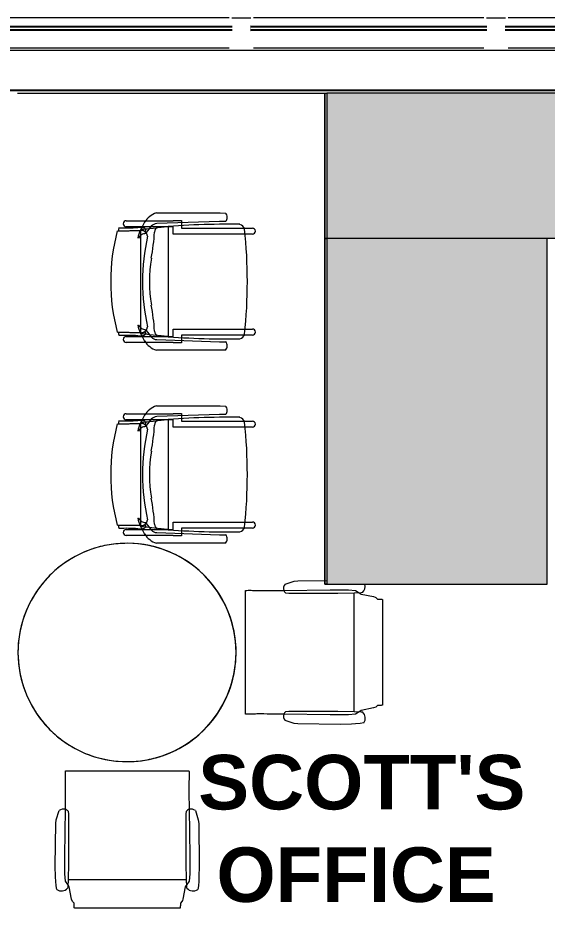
# Model space of a CAD drawing. Header units: inches. Extents: x -1221 to 179, y -822 to 880.
# Drawn here: x -28 to 59.4, y 339.9 to 486.7 of the extents above; entities that cross this region are included whole.
import ezdxf
from ezdxf.xclip import XClip

# ---------------------------------------------------------------- set-up
doc = ezdxf.new("R2010")
doc.units = ezdxf.units.IN
doc.header["$MEASUREMENT"] = 0
doc.header["$XCLIPFRAME"] = 2
doc.linetypes.add('L1$0$2DASHES', pattern=[163.199999, 71.999999, -24, 9.6, -24, 9.6, -24])
doc.layers.add('L1$0$A-Anno-Revs-FinF', color=181, linetype='Continuous')
doc.layers.add('L1$0$GLZ_GLAZING', color=7, linetype='Continuous')
for name, color, linetype, lineweight in [('L1$0$ArchiCAD Windows_Pen_No__4', 4, 'Continuous', 9), ('X1$0$18_0109_REV_dwg _7_', 8, 'Continuous', 9), ('X1$0$A-AREA-IDEN', 2, 'Continuous', 9), ('X1$0$A-DETL', 90, 'Continuous', 9), ('X1$0$A-DETL-GENF', 92, 'Continuous', 9), ('X1$0$A-WALL', 113, 'Continuous', 9), ('X1$0$I-FURN', 30, 'Continuous', 9)]:
    doc.layers.add(name, color=color, linetype=linetype, lineweight=lineweight)
doc.styles.add('X1$0$Swis721 Lt BT_B', font='', dxfattribs={"height": 9})
doc.styles.get('X1$0$Swis721 Lt BT_B').set_extended_font_data('Swis721 Lt BT', bold=True)

# ---------------------------------------------------------------- blocks, each defined once
blk = doc.blocks.new('L1$0$window-fixed')
at = {"layer": 'L1$0$ArchiCAD Windows_Pen_No__4', "linetype": 'L1$0$2DASHES'}
for p, q in [((-6723.6, 3788.31), (-6761.1, 3788.31)), ((-6681.6, 3788.31), (-6719.6, 3788.31)), ((-6640.1, 3788.31), (-6677.6, 3788.31)), ((-6723.6, 3783.31), (-6761.1, 3783.31)), ((-6681.6, 3783.31), (-6719.6, 3783.31)), ((-6640.09, 3783.31), (-6677.6, 3783.31))]:
    blk.add_line(p, q, dxfattribs=at)
at = {"layer": 'L1$0$ArchiCAD Windows_Pen_No__4', "linetype": 'Continuous'}
for p, q in [((-6723.17, 3788.31), (-6721.6, 3788.31)), ((-6721.6, 3788.31), (-6720.02, 3788.31)), ((-6681.17, 3788.31), (-6679.6, 3788.31)), ((-6679.6, 3788.31), (-6678.02, 3788.31))]:
    blk.add_line(p, q, dxfattribs=at)
at = {"layer": 'L1$0$GLZ_GLAZING', "color": 30, "linetype": 'Continuous'}
for p, q in [((-6723.1, 3786.81), (-6761.6, 3786.81)), ((-6761.6, 3786.32), (-6723.1, 3786.31)), ((-6681.1, 3786.81), (-6720.1, 3786.81)), ((-6720.1, 3786.32), (-6681.1, 3786.31)), ((-6639.59, 3786.81), (-6678.1, 3786.81)), ((-6678.1, 3786.32), (-6639.6, 3786.31))]:
    blk.add_line(p, q, dxfattribs=at)
at = {"layer": 'L1$0$GLZ_GLAZING', "color": 30, "linetype": 'Continuous', "const_width": 0.00174}
for points in [[(-6763.6, 3783.31), (-6761.1, 3783.31), (-6761.1, 3786.06), (-6761.6, 3786.06), (-6761.6, 3787.06), (-6761.1, 3787.06), (-6761.1, 3788.31), (-6763.6, 3788.31), (-6763.6, 3787.06), (-6763.6, 3787.06), (-6763.6, 3786.06), (-6763.6, 3786.06)], [(-6719.6, 3783.31), (-6723.6, 3783.31), (-6723.6, 3786.06), (-6723.1, 3786.06), (-6723.1, 3787.06), (-6723.6, 3787.06), (-6723.6, 3788.31), (-6719.6, 3788.31), (-6719.6, 3787.06), (-6720.1, 3787.06), (-6720.1, 3786.06), (-6719.6, 3786.06)], [(-6677.6, 3783.31), (-6681.6, 3783.31), (-6681.6, 3786.06), (-6681.1, 3786.06), (-6681.1, 3787.06), (-6681.6, 3787.06), (-6681.6, 3788.31), (-6677.6, 3788.31), (-6677.6, 3787.06), (-6678.1, 3787.06), (-6678.1, 3786.06), (-6677.6, 3786.06)], [(-6723.1, 3786.06), (-6723.1, 3787.06), (-6761.6, 3787.06), (-6761.6, 3786.07), (-6723.1, 3786.06)], [(-6681.1, 3786.06), (-6681.1, 3787.06), (-6720.1, 3787.06), (-6720.1, 3786.07), (-6681.59, 3786.06)], [(-6639.59, 3786.06), (-6639.59, 3787.06), (-6678.1, 3787.06), (-6678.1, 3786.07), (-6639.59, 3786.06)]]:
    blk.add_lwpolyline(points, close=True, dxfattribs=at)
blk.add_lwpolyline([(-6637.6, 3783.31), (-6637.6, 3788.31), (-6640.1, 3788.31), (-6640.09, 3787.06), (-6639.59, 3787.06), (-6639.59, 3786.06), (-6640.09, 3786.06), (-6640.09, 3783.31), (-6637.6, 3783.31)], dxfattribs=at)
blk = doc.blocks.new('L1')
at = {"layer": 'L1$0$A-Anno-Revs-FinF'}
blk.add_line((-6240.69, 3397.32), (-6411.69, 3397.32), dxfattribs=at)
blk.add_blockref('L1$0$window-fixed', (363.91, -378.99), dxfattribs=at)
blk = doc.blocks.new('X1$0$F-Haworth_Chair_X99-Seminar - X99 Seminar Chair with Glides-V35-FIRST FLOOR POWER _ SIGNAL')
at = {"layer": 'X1$0$I-FURN'}
for p, q in [((-8.82, 9.44), (-8.82, 10.78)), ((-7.83, 10.78), (-7.83, 9.57)), ((7.83, 9.57), (7.83, 10.78)), ((8.82, 10.78), (8.82, 9.44)), ((-8.82, -0.89), (-8.82, 9.44)), ((-7.83, 9.57), (-7.83, -2.27)), ((7.83, -2.27), (7.83, 9.57)), ((8.82, 9.44), (8.82, -0.89)), ((-11.32, 5.48), (-11.3, 6.32)), ((-9.92, 6.36), (-9.92, 5.36)), ((9.92, 5.36), (9.92, 6.36)), ((11.3, 6.32), (11.32, 5.48)), ((-11.32, -5.06), (-11.32, 5.48)), ((-9.92, 5.36), (-9.57, -4.97)), ((9.57, -4.97), (9.92, 5.36)), ((11.32, 5.48), (11.32, -5.06)), ((-10.07, -0.89), (-9.71, -0.89)), ((-10.07, -2.27), (-10.07, -0.89)), ((-9.71, -0.89), (-9.2, -0.89)), ((-9.2, -0.89), (-8.82, -0.89)), ((8.82, -0.89), (9.2, -0.89)), ((9.2, -0.89), (9.71, -0.89)), ((9.71, -0.89), (10.07, -0.89)), ((10.07, -0.89), (10.07, -2.27)), ((-10.04, -2.27), (-10.07, -2.27)), ((-10.04, -4.99), (-10.04, -2.27)), ((-9.04, -2.27), (-9.04, -3.12)), ((-7.83, -2.27), (-9.04, -2.27)), ((9.04, -2.27), (7.83, -2.27)), ((9.04, -3.12), (9.04, -2.27)), ((10.04, -2.27), (10.04, -4.99)), ((10.07, -2.27), (10.04, -2.27)), ((-9.07, -3.12), (9.07, -3.12)), ((-9.07, -3.2), (-9.07, -3.12)), ((-8.9, -4.8), (-9.07, -3.2)), ((-9.04, -3.12), (-9.04, -3.43)), ((-9.04, -3.43), (-9.04, -3.62)), ((-9.04, -3.62), (-9.04, -5.99)), ((9.07, -3.2), (8.9, -4.8)), ((9.04, -3.43), (9.04, -3.12)), ((9.04, -3.62), (9.04, -3.43)), ((9.04, -5.99), (9.04, -3.62)), ((9.07, -3.12), (9.07, -3.2)), ((-10.04, -6.81), (-10.04, -5)), ((-8.88, -4.99), (-8.89, -4.91)), ((-8.75, -6.22), (-8.88, -4.99)), ((8.88, -4.99), (8.75, -6.22)), ((8.89, -4.91), (8.88, -4.99)), ((10.04, -5), (10.04, -6.81)), ((-10.04, -10.02), (-10.04, -6.81)), ((-9.13, -5.92), (-8.07, -6.77)), ((-9.04, -5.99), (-9.04, -7.4)), ((-8.68, -6.87), (-8.75, -6.22)), ((-8.64, -7.21), (-8.68, -6.87)), ((-8.62, -7.42), (-8.64, -7.24)), ((-8.61, -6.81), (-8.23, -6.95)), ((-8.03, -6.81), (-7.95, -6.87)), ((7.95, -6.87), (8.03, -6.81)), ((8.07, -6.77), (9.13, -5.92)), ((8.23, -6.95), (8.61, -6.81)), ((8.64, -7.24), (8.62, -7.42)), ((8.68, -6.87), (8.64, -7.21)), ((8.75, -6.22), (8.68, -6.87)), ((9.04, -7.4), (9.04, -5.99)), ((10.04, -6.81), (10.04, -10.02)), ((-9.04, -7.4), (-9.04, -10.02)), ((-8.6, -7.6), (-8.62, -7.43)), ((-8.49, -7.6), (-8.56, -7.6)), ((-8.42, -7.57), (-8.34, -11.37)), ((-8.34, -11.52), (-8.42, -7.57)), ((-7.65, -7.6), (-8.4, -7.6)), ((7.65, -7.6), (-7.65, -7.6)), ((-7.18, -7.99), (-7.21, -8.13)), ((7.21, -8.13), (7.18, -7.99)), ((8.4, -7.6), (7.65, -7.6)), ((8.34, -11.37), (8.42, -7.57)), ((8.42, -7.57), (8.34, -11.52)), ((8.56, -7.6), (8.49, -7.6)), ((8.62, -7.43), (8.6, -7.6)), ((9.04, -10.02), (9.04, -7.4))]:
    blk.add_line(p, q, dxfattribs=at)
for centre, radius, start, end in [((-8.32, 10.78), 0.495, 0, 180), ((8.32, 10.78), 0.495, 0, 180), ((-8.21, 8.28), 1.31, 110.0433, 159.9567), ((0, -75.01), 84.96, 84.1475, 95.8525), ((8.21, 8.28), 1.31, 20.0433, 69.9567), ((144.06, 7.32), 153.52, 179.4749, 184.5213), ((-144.06, 7.32), 153.52, 355.4787, 0.5251), ((-10.58, 5.68), 0.956, 45.8901, 138.1099), ((10.58, 5.68), 0.956, 41.8901, 134.1099), ((-7.87, -3.92), 3.63, 198.1789, 238.0478), ((-8.18, -4.9), 1.39, 182.8013, 227.1078), ((-8.24, -4.59), 0.763, 194.2338, 275.7662), ((-11.32, -48.08), 42.84, 79.9767, 85.7699), ((11.32, -48.08), 42.84, 94.2301, 100.0233), ((8.24, -4.59), 0.763, 264.2338, 345.7662), ((8.18, -4.9), 1.39, 312.8922, 357.1987), ((7.87, -3.92), 3.63, 301.9522, 341.8211), ((-4.71, 1.15), 9.61, 238.0478, 243.9964), ((-5.2, -7.86), 3.74, 170.0936, 184.0143), ((-8.28, -7.33), 0.613, 122.5427, 170.0936), ((-7.37, -7.55), 1.05, 95.9554, 181.1786), ((-7.37, -7.55), 1.05, 145.2002, 181.1786), ((-6.55, -6.76), 1.38, 185.0878, 212.4248), ((0, 26.49), 33.83, 257.2285, 282.7715), ((0, 15.97), 22.19, 259.9767, 280.0233), ((7.37, -7.55), 1.05, 358.8214, 84.0446), ((6.55, -6.76), 1.38, 327.5752, 354.9122), ((7.37, -7.55), 1.05, 358.8214, 34.7998), ((8.28, -7.33), 0.613, 9.9064, 57.4573), ((5.2, -7.86), 3.74, 355.9857, 9.9064), ((4.71, 1.15), 9.61, 296.0036, 301.9522), ((-36.06, -10.03), 27.2, 357.4882, 4.0143), ((-4.71, 1.15), 9.61, 243.9964, 246.4906), ((-4.71, 1.15), 9.61, 246.6393, 247.073), ((-4.71, 1.15), 9.61, 247.2631, 254.9334), ((-6.55, -6.76), 1.38, 214.0187, 242.9497), ((6.55, -6.76), 1.38, 297.0503, 325.9813), ((4.71, 1.15), 9.61, 285.0666, 292.7369), ((4.71, 1.15), 9.61, 292.927, 293.3607), ((4.71, 1.15), 9.61, 293.5094, 296.0036), ((36.06, -10.03), 27.2, 175.9857, 182.5118), ((-9.54, -10.02), 0.498, 180, 0), ((9.54, -10.02), 0.498, 180, 0), ((0, 20.73), 33.17, 254.4478, 255.4234), ((0, 20.29), 32.89, 255.304, 284.6925), ((0, 20.73), 33.17, 284.5766, 285.5522)]:
    blk.add_arc(centre, radius, start, end, dxfattribs=at)
blk = doc.blocks.new('X1$0$F-Haworth_Chair_X99-Seminar - X99 Seminar Chair with Glides-V36-FIRST FLOOR POWER _ SIGNAL')
at = {"layer": 'X1$0$I-FURN'}
for p, q in [((-8.82, 9.44), (-8.82, 10.78)), ((-7.83, 10.78), (-7.83, 9.57)), ((7.83, 9.57), (7.83, 10.78)), ((8.82, 10.78), (8.82, 9.44)), ((-8.82, -0.89), (-8.82, 9.44)), ((-7.83, 9.57), (-7.83, -2.27)), ((7.83, -2.27), (7.83, 9.57)), ((8.82, 9.44), (8.82, -0.89)), ((-11.32, 5.48), (-11.3, 6.32)), ((-9.92, 6.36), (-9.92, 5.36)), ((9.92, 5.36), (9.92, 6.36)), ((11.3, 6.32), (11.32, 5.48)), ((-11.32, -5.06), (-11.32, 5.48)), ((-9.92, 5.36), (-9.57, -4.97)), ((9.57, -4.97), (9.92, 5.36)), ((11.32, 5.48), (11.32, -5.06)), ((-10.07, -0.89), (-9.71, -0.89)), ((-10.07, -2.27), (-10.07, -0.89)), ((-9.71, -0.89), (-9.2, -0.89)), ((-9.2, -0.89), (-8.82, -0.89)), ((8.82, -0.89), (9.2, -0.89)), ((9.2, -0.89), (9.71, -0.89)), ((9.71, -0.89), (10.07, -0.89)), ((10.07, -0.89), (10.07, -2.27)), ((-10.04, -2.27), (-10.07, -2.27)), ((-10.04, -4.99), (-10.04, -2.27)), ((-9.04, -2.27), (-9.04, -3.12)), ((-7.83, -2.27), (-9.04, -2.27)), ((9.04, -2.27), (7.83, -2.27)), ((9.04, -3.12), (9.04, -2.27)), ((10.04, -2.27), (10.04, -4.99)), ((10.07, -2.27), (10.04, -2.27)), ((-9.07, -3.12), (9.07, -3.12)), ((-9.07, -3.2), (-9.07, -3.12)), ((-8.9, -4.8), (-9.07, -3.2)), ((-9.04, -3.12), (-9.04, -3.43)), ((-9.04, -3.43), (-9.04, -3.62)), ((-9.04, -3.62), (-9.04, -5.99)), ((9.07, -3.2), (8.9, -4.8)), ((9.04, -3.43), (9.04, -3.12)), ((9.04, -3.62), (9.04, -3.43)), ((9.04, -5.99), (9.04, -3.62)), ((9.07, -3.12), (9.07, -3.2)), ((-10.04, -6.81), (-10.04, -5)), ((-8.88, -4.99), (-8.89, -4.91)), ((-8.75, -6.22), (-8.88, -4.99)), ((8.88, -4.99), (8.75, -6.22)), ((8.89, -4.91), (8.88, -4.99)), ((10.04, -5), (10.04, -6.81)), ((-10.04, -10.02), (-10.04, -6.81)), ((-9.13, -5.92), (-8.07, -6.77)), ((-9.04, -5.99), (-9.04, -7.4)), ((-8.68, -6.87), (-8.75, -6.22)), ((-8.64, -7.21), (-8.68, -6.87)), ((-8.62, -7.42), (-8.64, -7.24)), ((-8.61, -6.81), (-8.23, -6.95)), ((-8.03, -6.81), (-7.95, -6.87)), ((7.95, -6.87), (8.03, -6.81)), ((8.07, -6.77), (9.13, -5.92)), ((8.23, -6.95), (8.61, -6.81)), ((8.64, -7.24), (8.62, -7.42)), ((8.68, -6.87), (8.64, -7.21)), ((8.75, -6.22), (8.68, -6.87)), ((9.04, -7.4), (9.04, -5.99)), ((10.04, -6.81), (10.04, -10.02)), ((-9.04, -7.4), (-9.04, -10.02)), ((-8.6, -7.6), (-8.62, -7.43)), ((-8.49, -7.6), (-8.56, -7.6)), ((-8.42, -7.57), (-8.34, -11.37)), ((-8.34, -11.52), (-8.42, -7.57)), ((-7.65, -7.6), (-8.4, -7.6)), ((7.65, -7.6), (-7.65, -7.6)), ((-7.18, -7.99), (-7.21, -8.13)), ((7.21, -8.13), (7.18, -7.99)), ((8.4, -7.6), (7.65, -7.6)), ((8.34, -11.37), (8.42, -7.57)), ((8.42, -7.57), (8.34, -11.52)), ((8.56, -7.6), (8.49, -7.6)), ((8.62, -7.43), (8.6, -7.6)), ((9.04, -10.02), (9.04, -7.4))]:
    blk.add_line(p, q, dxfattribs=at)
for centre, radius, start, end in [((-8.32, 10.78), 0.495, 0, 180), ((8.32, 10.78), 0.495, 0, 180), ((-8.21, 8.28), 1.31, 110.0433, 159.9567), ((0, -75.01), 84.96, 84.1475, 95.8525), ((8.21, 8.28), 1.31, 20.0433, 69.9567), ((144.06, 7.32), 153.52, 179.4749, 184.5213), ((-144.06, 7.32), 153.52, 355.4787, 0.5251), ((-10.58, 5.68), 0.956, 45.8901, 138.1099), ((10.58, 5.68), 0.956, 41.8901, 134.1099), ((-7.87, -3.92), 3.63, 198.1789, 238.0478), ((-8.18, -4.9), 1.39, 182.8013, 227.1078), ((-8.24, -4.59), 0.763, 194.2338, 275.7662), ((-11.32, -48.08), 42.84, 79.9767, 85.7699), ((11.32, -48.08), 42.84, 94.2301, 100.0233), ((8.24, -4.59), 0.763, 264.2338, 345.7662), ((8.18, -4.9), 1.39, 312.8922, 357.1987), ((7.87, -3.92), 3.63, 301.9522, 341.8211), ((-4.71, 1.15), 9.61, 238.0478, 243.9964), ((-5.2, -7.86), 3.74, 170.0936, 184.0143), ((-8.28, -7.33), 0.613, 122.5427, 170.0936), ((-7.37, -7.55), 1.05, 95.9554, 181.1786), ((-7.37, -7.55), 1.05, 145.2002, 181.1786), ((-6.55, -6.76), 1.38, 185.0878, 212.4248), ((0, 26.49), 33.83, 257.2285, 282.7715), ((0, 15.97), 22.19, 259.9767, 280.0233), ((7.37, -7.55), 1.05, 358.8214, 84.0446), ((6.55, -6.76), 1.38, 327.5752, 354.9122), ((7.37, -7.55), 1.05, 358.8214, 34.7998), ((8.28, -7.33), 0.613, 9.9064, 57.4573), ((5.2, -7.86), 3.74, 355.9857, 9.9064), ((4.71, 1.15), 9.61, 296.0036, 301.9522), ((-36.06, -10.03), 27.2, 357.4882, 4.0143), ((-4.71, 1.15), 9.61, 243.9964, 246.4906), ((-4.71, 1.15), 9.61, 246.6393, 247.073), ((-4.71, 1.15), 9.61, 247.2631, 254.9334), ((-6.55, -6.76), 1.38, 214.0187, 242.9497), ((6.55, -6.76), 1.38, 297.0503, 325.9813), ((4.71, 1.15), 9.61, 285.0666, 292.7369), ((4.71, 1.15), 9.61, 292.927, 293.3607), ((4.71, 1.15), 9.61, 293.5094, 296.0036), ((36.06, -10.03), 27.2, 175.9857, 182.5118), ((-9.54, -10.02), 0.498, 180, 0), ((9.54, -10.02), 0.498, 180, 0), ((0, 20.73), 33.17, 254.4478, 255.4234), ((0, 20.29), 32.89, 255.304, 284.6925), ((0, 20.73), 33.17, 284.5766, 285.5522)]:
    blk.add_arc(centre, radius, start, end, dxfattribs=at)
blk = doc.blocks.new('X1$0$Walls 6 - Walls 1-5281403-FIRST FLOOR POWER _ SIGNAL')
at = {"layer": 'X1$0$A-WALL'}
for p, q in [((-630.87, 845.31), (-756.87, 845.31)), ((-756.87, 845.31), (-756.87, 844.31)), ((-630.87, 844.31), (-630.87, 845.31)), ((-620.37, 844.31), (-630.87, 844.31)), ((-620.37, 838.31), (-620.37, 844.31)), ((-756.87, 838.31), (-756.56, 838.31)), ((-751.93, 838.31), (-700.92, 838.31))]:
    blk.add_line(p, q, dxfattribs=at)
blk = doc.blocks.new('X1$0$Desk2 - Desk2-5288902-FIRST FLOOR POWER _ SIGNAL')
at = {"layer": 'X1$0$I-FURN'}
for p, q in [((23.03, 450.31), (22.7, 450.31)), ((22.7, 450.31), (22.7, 393.95)), ((22.7, 393.95), (22.7, 450.31)), ((22.7, 450.31), (23.03, 450.31)), ((22.7, 393.95), (22.7, 393.31)), ((22.7, 393.31), (22.7, 393.95)), ((22.7, 393.31), (23.03, 393.31)), ((23.03, 393.31), (22.7, 393.31))]:
    blk.add_line(p, q, dxfattribs=at)
blk = doc.blocks.new('X1$0$Desk1 - Desk1-5289250-FIRST FLOOR POWER _ SIGNAL')
at = {"layer": 'X1$0$I-FURN'}
for p, q in [((22.7, 474.31), (22.7, 450.31)), ((22.7, 450.31), (22.7, 474.31)), ((22.7, 450.31), (23.03, 450.31)), ((23.03, 450.31), (22.7, 450.31)), ((69.25, 450.31), (59.4, 450.31))]:
    blk.add_line(p, q, dxfattribs=at)
blk = doc.blocks.new('X1$0$F - CONF TABLE _ROUND-4 CHAIRS_ - Lam 30Dia Single-Column Base-V53-FIRST FLOOR POWER _ SIGNAL')
at = {"layer": 'X1$0$I-FURN'}
for p, q in [((-26.82, 38.17), (-26.75, 38.31)), ((-26.75, 38.31), (-26.49, 38.57)), ((-26.44, 39.41), (-9.01, 39.41)), ((-8.95, 38.57), (-8.7, 38.31)), ((-8.7, 38.31), (-8.54, 37.93)), ((-27.3, 35.86), (-26.9, 37.93)), ((-26.9, 37.93), (-26.82, 38.17)), ((-8.54, 37.93), (-8.14, 35.86)), ((-27.93, 34.93), (-27.53, 35.53)), ((-27.57, 36.09), (-27.55, 35.86)), ((-27.55, 35.86), (-27.48, 34.7)), ((-27.53, 35.53), (-27.3, 35.86)), ((-8.14, 35.86), (-7.91, 35.53)), ((-7.96, 34.7), (-7.89, 35.86)), ((-7.91, 35.53), (-7.51, 34.93)), ((-7.89, 35.86), (-7.88, 36.09)), ((-6.1, 36.31), (-5.99, 35.7)), ((-5.99, 35.7), (-5.92, 34.93)), ((-28.03, 33.77), (-27.93, 34.93)), ((-28.03, 30.77), (-28.03, 33.77)), ((-27.48, 34.7), (-27.44, 32.02)), ((-7.96, 34.7), (-27.48, 34.7)), ((-8, 32.02), (-7.96, 34.7)), ((-7.51, 34.93), (-7.41, 33.77)), ((-7.41, 33.77), (-7.41, 30.77)), ((-5.92, 34.93), (-5.89, 34.28)), ((-5.89, 34.28), (-5.84, 32.42)), ((-5.84, 32.42), (-5.93, 25.42)), ((-27.44, 32.02), (-27.44, 23.93)), ((-8, 23.93), (-8, 32.02)), ((-29.51, 25.42), (-29.57, 30.21)), ((-27.93, 23.1), (-28.03, 30.77)), ((-7.41, 30.77), (-7.52, 23.1)), ((-29.45, 24.83), (-29.51, 25.42)), ((-5.93, 25.42), (-6, 24.83)), ((-28.96, 23.33), (-29.45, 24.83)), ((-27.44, 23.93), (-27.49, 23.43)), ((-7.95, 23.43), (-8, 23.93)), ((-6, 24.83), (-6.49, 23.33)), ((-7.55, 16.78), (-27.89, 16.78)), ((8.39, 8.52), (9.89, 9.01)), ((9.89, 9.01), (10.49, 9.07)), ((10.49, 9.07), (17.49, 9.17)), ((17.49, 9.17), (19.35, 9.12)), ((19.35, 9.12), (19.99, 9.09)), ((19.99, 9.09), (20.76, 9.02)), ((20.76, 9.02), (21.37, 8.91)), ((1.84, -12.89), (1.84, 7.45)), ((8.17, 7.49), (15.83, 7.6)), ((15.83, 7.6), (18.83, 7.6)), ((18.83, 7.6), (20, 7.49)), ((20, 7.49), (20.59, 7.09)), ((8.99, 7), (8.5, 7.06)), ((17.08, 7), (8.99, 7)), ((19.76, 7.04), (17.08, 7)), ((20.93, 7.11), (19.76, 7.04)), ((19.76, -12.48), (19.76, 7.04)), ((20.59, 7.09), (20.93, 6.86)), ((21.15, 7.13), (20.93, 7.11)), ((20.93, 6.86), (22.99, 6.46)), ((22.99, 6.46), (23.23, 6.38)), ((23.23, 6.38), (23.37, 6.31)), ((23.37, 6.31), (23.63, 6.05)), ((24.48, 6), (24.48, -11.43)), ((23.37, -11.74), (22.99, -11.89)), ((23.63, -11.49), (23.37, -11.74)), ((15.83, -13.03), (8.17, -12.92)), ((8.5, -12.49), (8.99, -12.43)), ((8.99, -12.43), (17.08, -12.43)), ((18.83, -13.03), (15.83, -13.03)), ((17.08, -12.43), (19.76, -12.48)), ((20, -12.93), (18.83, -13.03)), ((19.76, -12.48), (20.93, -12.54)), ((20.59, -12.52), (20, -12.93)), ((20.93, -12.29), (20.59, -12.52)), ((22.99, -11.89), (20.93, -12.29)), ((20.93, -12.54), (21.15, -12.56)), ((9.89, -14.44), (8.39, -13.95)), ((10.49, -14.5), (9.89, -14.44)), ((17.49, -14.6), (10.49, -14.5)), ((19.35, -14.55), (17.49, -14.6)), ((19.99, -14.52), (19.35, -14.55)), ((20.76, -14.45), (19.99, -14.52)), ((21.37, -14.34), (20.76, -14.45))]:
    blk.add_line(p, q, dxfattribs=at)
for centre, radius, start, end in [((-28.58, 35.24), 1.32, 40.065, 105.3642), ((-6.87, 35.24), 1.32, 54.065, 139.935), ((-28.24, 24.18), 1.12, 229.743, 286.0891), ((-28.15, 23.85), 0.781, 286.8466, 327.6782), ((-7.29, 23.85), 0.781, 212.3218, 253.1534), ((-7.21, 24.18), 1.12, 253.9109, 310.257), ((-17.69, -2.75), 18, 0, 180), ((-17.69, -2.75), 18, 360, 180), ((-17.69, -2.75), 18, 85.2632, 113.6842), ((-17.69, -2.75), 18, 75.7895, 85.2632), ((-17.69, -2.75), 18, 66.3158, 75.7895), ((-17.69, -2.75), 18, 113.6842, 132.6316), ((-17.69, -2.75), 18, 18.9474, 66.3158), ((-17.69, -2.75), 18, 132.6316, 180), ((20.31, 8.14), 1.32, 310.065, 35.935), ((9.24, 7.8), 1.12, 139.743, 196.0891), ((8.91, 7.72), 0.781, 196.8466, 237.6782), ((-17.69, -2.75), 18, 9.4737, 18.9474), ((-17.69, -2.75), 18, 0, 9.4737), ((-17.69, -2.75), 18, 180, 0), ((-17.69, -2.75), 18, 180, 360), ((-17.69, -2.75), 18, 180, 189.4737), ((-17.69, -2.75), 18, 341.0526, 0), ((-17.69, -2.75), 18, 189.4737, 198.9474), ((-17.69, -2.75), 18, 198.9474, 217.8947), ((-17.69, -2.75), 18, 331.5789, 341.0526), ((-17.69, -2.75), 18, 322.1053, 331.5789), ((9.24, -13.23), 1.12, 163.9109, 220.257), ((8.91, -13.15), 0.781, 122.3218, 163.1534), ((20.31, -13.57), 1.32, 324.065, 49.935), ((-17.69, -2.75), 18, 217.8947, 227.3684), ((-17.69, -2.75), 18, 312.6316, 322.1053), ((-17.69, -2.75), 18, 227.3684, 255.7895), ((-17.69, -2.75), 18, 303.1579, 312.6316), ((-17.69, -2.75), 18, 293.6842, 303.1579), ((-17.69, -2.75), 18, 255.7895, 293.6842)]:
    blk.add_arc(centre, radius, start, end, dxfattribs=at)
for points, knots in [([(-26.49, 38.57), (-26.49, 38.62), (-26.49, 38.76), (-26.48, 38.94), (-26.48, 39.09), (-26.47, 39.19), (-26.46, 39.28), (-26.45, 39.34), (-26.45, 39.39), (-26.44, 39.41), (-26.44, 39.41)], [-1, -1, -1, -1, -0.888889, -0.666667, -0.555556, -0.444444, -0.333333, -0.222222, -0.111111, 0, 0, 0, 0]), ([(-9.01, 39.41), (-9, 39.41), (-9, 39.39), (-8.99, 39.34), (-8.98, 39.25), (-8.96, 39.03), (-8.95, 38.76), (-8.95, 38.57)], [-1, -1, -1, -1, -0.888889, -0.777778, -0.666667, -0.444444, 0, 0, 0, 0]), ([(-27.89, 16.78), (-27.9, 16.78), (-27.92, 16.85), (-27.94, 17.15), (-27.94, 17.48), (-27.94, 17.64), (-27.94, 17.72)], [-1, -1, -1, -1, -0.727273, -0.363636, -0.181818, 0, 0, 0, 0]), ([(-7.51, 17.72), (-7.51, 17.6), (-7.5, 17.39), (-7.51, 17.16), (-7.52, 17.02), (-7.52, 16.94), (-7.53, 16.87), (-7.54, 16.81), (-7.54, 16.78), (-7.55, 16.78), (-7.55, 16.78)], [-1, -1, -1, -1, -0.727273, -0.545455, -0.454545, -0.363636, -0.272727, -0.181818, -0.090909, 0, 0, 0, 0]), ([(1.84, 7.45), (1.84, 7.46), (1.91, 7.48), (2.21, 7.5), (2.54, 7.5), (2.7, 7.5), (2.78, 7.5)], [-1, -1, -1, -1, -0.727273, -0.363636, -0.181818, 0, 0, 0, 0]), ([(23.63, 6.05), (23.68, 6.05), (23.82, 6.05), (24, 6.05), (24.15, 6.04), (24.25, 6.03), (24.34, 6.03), (24.41, 6.02), (24.45, 6.01), (24.47, 6), (24.48, 6)], [-1, -1, -1, -1, -0.888889, -0.666667, -0.555556, -0.444444, -0.333333, -0.222222, -0.111111, 0, 0, 0, 0]), ([(24.48, -11.43), (24.47, -11.43), (24.45, -11.44), (24.41, -11.45), (24.32, -11.46), (24.1, -11.48), (23.82, -11.48), (23.63, -11.49)], [-1, -1, -1, -1, -0.888889, -0.777778, -0.666667, -0.444444, 0, 0, 0, 0]), ([(2.78, -12.93), (2.66, -12.93), (2.45, -12.93), (2.22, -12.93), (2.08, -12.92), (2, -12.92), (1.93, -12.91), (1.88, -12.9), (1.84, -12.89), (1.84, -12.89), (1.84, -12.89)], [-1, -1, -1, -1, -0.727273, -0.545455, -0.454545, -0.363636, -0.272727, -0.181818, -0.090909, 0, 0, 0, 0])]:
    blk.add_open_spline(points, degree=3, knots=knots, dxfattribs=at)
for points in [[(-27.89, 18.69), (-27.89, 19.43), (-27.9, 20.91), (-27.92, 22.37), (-27.93, 23.1)], [(-7.52, 23.1), (-7.53, 22.37), (-7.54, 20.91), (-7.55, 19.43), (-7.56, 18.69)], [(-27.94, 17.72), (-27.93, 17.88), (-27.91, 18.21), (-27.9, 18.53), (-27.89, 18.69)], [(-7.56, 18.69), (-7.55, 18.53), (-7.53, 18.21), (-7.52, 17.88), (-7.51, 17.72)], [(2.78, 7.5), (2.94, 7.49), (3.27, 7.48), (3.59, 7.46), (3.75, 7.45)], [(3.75, 7.45), (4.49, 7.45), (5.97, 7.46), (7.44, 7.48), (8.17, 7.49)], [(3.75, -12.88), (3.59, -12.89), (3.27, -12.91), (2.94, -12.92), (2.78, -12.93)], [(8.17, -12.92), (7.44, -12.91), (5.97, -12.9), (4.49, -12.89), (3.75, -12.88)]]:
    blk.add_open_spline(points, degree=3, dxfattribs=at)
blk = doc.blocks.new('X1')
at = {"layer": 'X1$0$A-DETL-GENF'}
for points in [[(91.12, 450.31), (107.03, 450.31), (107.03, 474.31), (23.03, 474.31), (23.03, 450.31), (69.25, 450.31)], [(28.25, 393.31), (59.4, 393.31), (59.4, 450.31), (23.03, 450.31), (23.03, 393.31), (27.75, 393.31)]]:
    blk.add_hatch(color=7, dxfattribs=at).paths.add_polyline_path(points, flags=0)
at = {"layer": 'X1$0$A-DETL', "lineweight": 13}
for p, q in [((107.03, 474.31), (23.03, 474.31)), ((23.03, 474.31), (23.03, 450.31)), ((59.4, 450.31), (23.03, 450.31)), ((23.03, 450.31), (23.03, 393.31)), ((59.4, 393.31), (59.4, 450.31)), ((23.03, 393.31), (59.4, 393.31))]:
    blk.add_line(p, q, dxfattribs=at)
at = {"layer": 'X1$0$18_0109_REV_dwg _7_'}
ref = blk.add_blockref('L1', (6366.63, -2922.6), dxfattribs=at)
XClip(ref).set_block_clipping_path([(-7587.3890141857, 2122.8758432012), (-6188.1189173454, 3796.6416784023)])
at = {"layer": 'X1$0$A-WALL'}
blk.add_blockref('X1$0$Walls 6 - Walls 1-5281403-FIRST FLOOR POWER _ SIGNAL', (723.94, -364), dxfattribs=at)
at = {"layer": 'X1$0$I-FURN'}
for name in ['X1$0$Desk1 - Desk1-5289250-FIRST FLOOR POWER _ SIGNAL', 'X1$0$Desk2 - Desk2-5288902-FIRST FLOOR POWER _ SIGNAL']:
    blk.add_blockref(name, (0, 0), dxfattribs=at)
for name, p, rotation in [('X1$0$F-Haworth_Chair_X99-Seminar - X99 Seminar Chair with Glides-V36-FIRST FLOOR POWER _ SIGNAL', (-0.03, 443.22), 270.0000000000002), ('X1$0$F-Haworth_Chair_X99-Seminar - X99 Seminar Chair with Glides-V35-FIRST FLOOR POWER _ SIGNAL', (-0.03, 411.4), 270.0000000000002), ('X1$0$F - CONF TABLE _ROUND-4 CHAIRS_ - Lam 30Dia Single-Column Base-V53-FIRST FLOOR POWER _ SIGNAL', (-7.18, 364.38), 269.999837309661)]:
    blk.add_blockref(name, p, dxfattribs=dict(at, rotation=rotation))
at = {"layer": 'X1$0$A-AREA-IDEN', "char_height": 9, "attachment_point": 1, "style": 'X1$0$Swis721 Lt BT_B'}
for s, insert, width in [("SCOTT'S", (1.82, 365.19), 61.812), ('OFFICE', (4.82, 349.94), 54.843)]:
    blk.add_mtext(s, dxfattribs=dict(at, insert=insert, width=width))

msp = doc.modelspace()

# ---------------------------------------------------------------- block references
at = {"color": 253}
msp.add_blockref('X1', (0, 0), dxfattribs=at)

doc.saveas('drawing.dxf')
